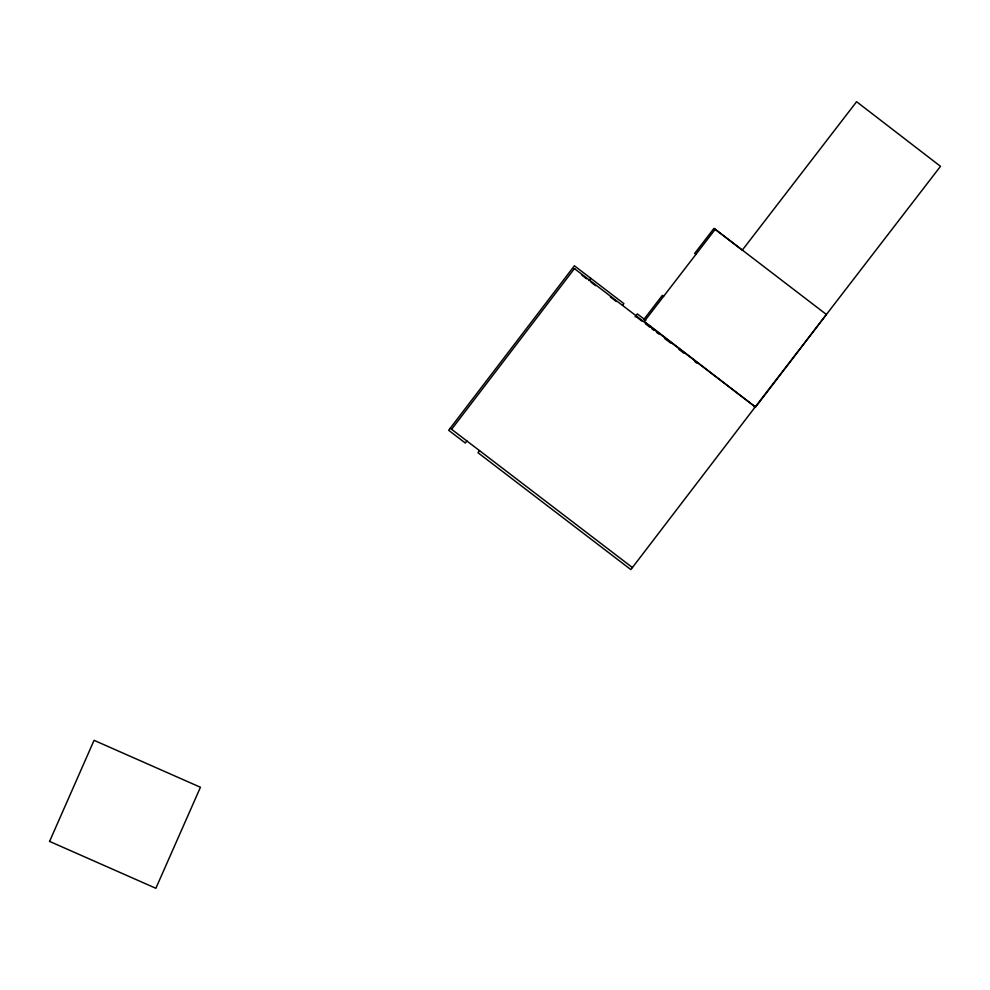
<?xml version="1.0" encoding="UTF-8"?>
<svg xmlns="http://www.w3.org/2000/svg" width="990" height="990" viewBox="0 0 990 990"><rect width="100%" height="100%" fill="white"/><g stroke="black" fill="none" stroke-linecap="round" stroke-linejoin="round"><path stroke-width="1.49" d="M49.574 841.401L94.062 740.334L200.438 787.26L155.875 888.29L49.5 841.364M451.589 429.289L574.423 268.624L755.58 407.125L826.402 314.486L713.976 228.368L694.671 253.44L695.908 254.393M575.301 269.28L574.002 269.169M588.988 280.615L590.77 278.301M466.896 440.983L465.325 443.037L448.656 430.291L574.41 265.79L623.873 303.608L622.512 305.39M479.568 450.673L477.972 452.702L630.853 569.584L756.62 405.096M635.073 316.837L637.35 313.904L645.777 320.352M636.644 316.194L636.236 316.738L641.978 321.131M650.442 326.737L650.022 327.282L645.418 323.767M652.138 328.036L651.729 328.581L654.093 330.4M643.97 319.275L662.36 295.391L663.597 296.344M581.934 275.232L586.637 278.821M590.981 282.138L595.646 285.702M610.385 296.975L616.399 301.579M656.457 332.207L658.833 334.014M664.748 338.543L670.676 343.072M678.991 349.433L683.781 353.096M694.572 361.338L696.96 363.169M753.86 406.68L754.838 407.422M450.215 428.237L632.412 567.542M715.213 229.321L644.292 321.416L755.259 406.878L940.5 166.332L856.598 101.71L742.277 250.161L715.213 229.321"/></g></svg>
